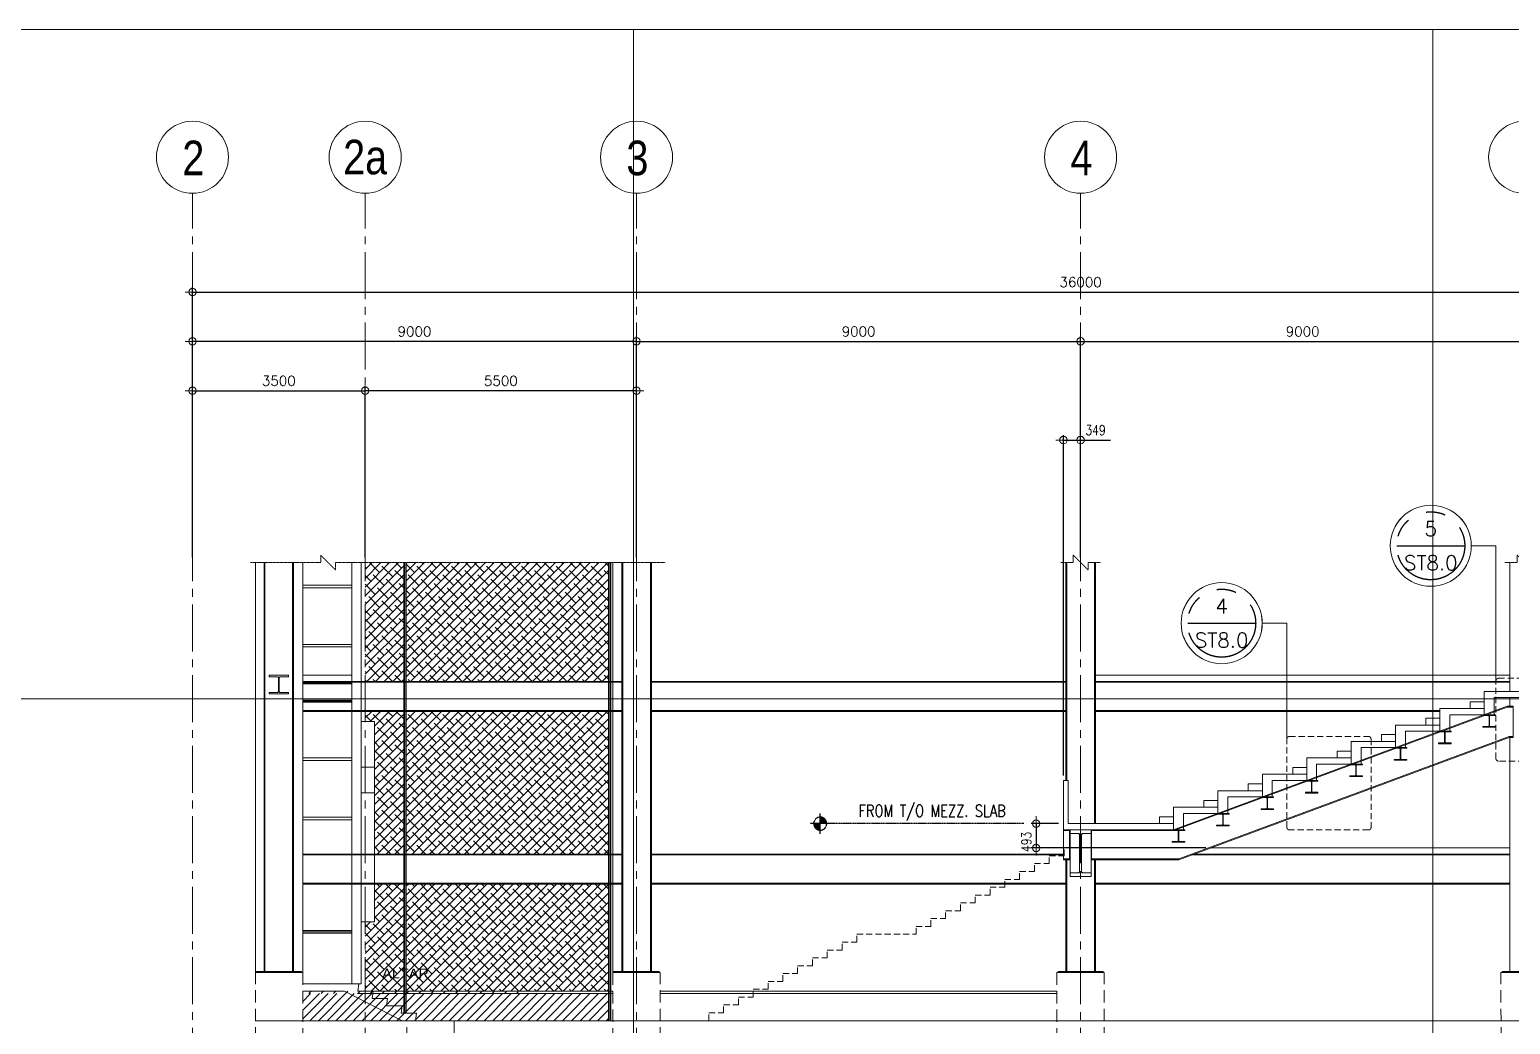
# Model space of a CAD drawing. Header units: millimetres. Extents: x 374056 to 882622, y 26363 to 140094.
# Drawn here: x 718221 to 748231, y 95320 to 115477 of the extents above; entities that cross this region are included whole.
import ezdxf
from ezdxf.enums import TextEntityAlignment as Align

# ---------------------------------------------------------------- set-up
doc = ezdxf.new("R2010")
doc.units = ezdxf.units.MM
doc.header["$MEASUREMENT"] = 0
for name, pattern in [('CENTER', [50.8, 31.75, -6.35, 6.35, -6.35]), ('CENTER2', [28.575, 19.05, -3.175, 3.175, -3.175]), ('DASHED', [0.75, 0.5, -0.25]), ('HIDDEN', [0.375, 0.25, -0.125]), ('PHANTOM2', [1.25, 0.625, -0.125, 0.125, -0.125, 0.125, -0.125])]:
    doc.linetypes.add(name, pattern=pattern)
doc.layers.get('0').update_dxf_attribs({"lineweight": 9})
for name, color, linetype, lineweight in [('4CO', 4, 'Continuous', 9), ("arch'l plan-pl", 8, 'Continuous', 5), ('CONCRETE SLAB', 1, 'Continuous', 9), ('D', 1, 'Continuous', 9), ('HATCH', 8, 'Continuous', 5), ('Layer2', 8, 'Continuous', 9), ('OUTLINE', 252, 'CENTER2', 9), ('S-ANNO-DIMS', 252, 'Continuous', 5), ('S-ANNO-NPLT', 7, 'Continuous', 9), ('S-Anno-Symb', 143, 'PHANTOM2', 30), ('S-BRACE', 2, 'Continuous', 9), ('S-BRACING', 1, 'Continuous', 9), ('S-COLS', 2, 'Continuous', 9), ('S_GRID LINES', 252, 'CENTER', 5), ('SPOT DET.', 1, 'Continuous', 15), ('STAIRS', 42, 'Continuous', 5), ('TEXT', 6, 'Continuous', 20), ('TEXT1', 3, 'Continuous', 20)]:
    doc.layers.add(name, color=color, linetype=linetype, lineweight=lineweight)
doc.layers.add('S-DETL-GRID', color=62, linetype='Continuous', lineweight=9, plot=False)
doc.styles.add('1', font='romans.shx', dxfattribs={"width": 0.8, "height": 100})
doc.styles.add('ARIALNW', font='ARIALN.TTF')
doc.styles.add('MMTX$0$ESMX$0$X-OPTA1D', font='x-opta1d')
doc.styles.add('ROMANS', font='ROMANS.shx', dxfattribs={"width": 0.8, "height": 40})
doc.styles.add('ROMANSX', font='ROMANS.shx', dxfattribs={"height": 0.09375})
doc.dimstyles.new('ESCA100', dxfattribs={"dimtxt": 200, "dimasz": 1, "dimexe": 100, "dimexo": 100, "dimgap": 100, "dimtad": 1, "dimdec": 0, "dimrnd": 1, "dimdsep": 46, "dimtxsty": 'ROMANS', "dimblk1": 'ESCADIM_ARW', "dimblk2": 'ESCADIM_ARW', "dimsah": 1, "dimcen": 50, "dimclrd": 256, "dimclre": 256, "dimclrt": 3, "dimadec": 0, "dimazin": 0, "dimtfac": 1, "dimtdec": 0, "dimtofl": 0, "dimtmove": 0, "dimatfit": 3, "dimldrblk": 'ESCADIM_ARW', "dimfxl": 0, "dimtolj": 1, "dimtzin": 0, "dimarcsym": 0})

# ---------------------------------------------------------------- blocks, each defined once
blk = doc.blocks.new('ESCADIM_ARW')
at = {"color": 7}
blk.add_line((-150, 0), (150, 0), dxfattribs=at)
blk.add_circle((0, 0), 75, dxfattribs=at)
blk = doc.blocks.new('*D192')
at = {"layer": 'Defpoints', "color": 0, "ltscale": 0.05, "transparency": 16777216}
for p in [(748521, 109160), (739521, 104678, 0), (748521, 104678)]:
    blk.add_point(p, dxfattribs=at)
at = {"layer": 'S-ANNO-DIMS', "lineweight": -2, "ltscale": 0.05, "transparency": 16777216}
for p, q in [((739521, 104778), (739521, 109260)), ((748521, 104778), (748521, 109260)), ((739522, 109160), (748520, 109160))]:
    blk.add_line(p, q, dxfattribs=at)
at = {"layer": 'S-ANNO-DIMS', "lineweight": -2, "ltscale": 0.05, "transparency": 16777216, "rotation": 180}
blk.add_blockref('ESCADIM_ARW', (739521, 109160), dxfattribs=at)
at = {"layer": 'S-ANNO-DIMS', "lineweight": -2, "ltscale": 0.05, "transparency": 16777216}
blk.add_blockref('ESCADIM_ARW', (748521, 109160), dxfattribs=at)
at = {"layer": 'S-ANNO-DIMS', "color": 3, "ltscale": 0.05, "transparency": 16777216, "insert": (744021, 109360), "char_height": 200, "attachment_point": 5, "style": 'ROMANS'}
blk.add_mtext('\\A1;{\\W1;9000}', dxfattribs=at)
blk = doc.blocks.new('*D194')
at = {"layer": 'Defpoints', "color": 0, "ltscale": 0.05, "transparency": 16777216}
for p in [(757521, 110160), (721521, 104678, 0), (757521, 104678, 0)]:
    blk.add_point(p, dxfattribs=at)
at = {"layer": 'S-ANNO-DIMS', "lineweight": -2, "ltscale": 0.05, "transparency": 16777216}
for p, q in [((721521, 104778), (721521, 110260)), ((721522, 110160), (757520, 110160)), ((757521, 104778), (757521, 110260))]:
    blk.add_line(p, q, dxfattribs=at)
at = {"layer": 'S-ANNO-DIMS', "lineweight": -2, "ltscale": 0.05, "transparency": 16777216, "rotation": 180}
blk.add_blockref('ESCADIM_ARW', (721521, 110160), dxfattribs=at)
at = {"layer": 'S-ANNO-DIMS', "lineweight": -2, "ltscale": 0.05, "transparency": 16777216}
blk.add_blockref('ESCADIM_ARW', (757521, 110160), dxfattribs=at)
at = {"layer": 'S-ANNO-DIMS', "color": 3, "ltscale": 0.05, "transparency": 16777216, "insert": (739521, 110360), "char_height": 200, "attachment_point": 5, "style": 'ROMANS'}
blk.add_mtext('\\A1;{\\W1;36000}', dxfattribs=at)
blk = doc.blocks.new('*D195')
at = {"layer": 'Defpoints', "color": 0, "ltscale": 0.05, "transparency": 16777216}
for p in [(739521, 109160), (730521, 104678, 0), (739521, 104678, 0)]:
    blk.add_point(p, dxfattribs=at)
at = {"layer": 'S-ANNO-DIMS', "lineweight": -2, "ltscale": 0.05, "transparency": 16777216}
for p, q in [((730521, 104778), (730521, 109260)), ((739521, 104778), (739521, 109260)), ((730522, 109160), (739520, 109160))]:
    blk.add_line(p, q, dxfattribs=at)
at = {"layer": 'S-ANNO-DIMS', "lineweight": -2, "ltscale": 0.05, "transparency": 16777216, "rotation": 180}
blk.add_blockref('ESCADIM_ARW', (730521, 109160), dxfattribs=at)
at = {"layer": 'S-ANNO-DIMS', "lineweight": -2, "ltscale": 0.05, "transparency": 16777216}
blk.add_blockref('ESCADIM_ARW', (739521, 109160), dxfattribs=at)
at = {"layer": 'S-ANNO-DIMS', "color": 3, "ltscale": 0.05, "transparency": 16777216, "insert": (735021, 109360), "char_height": 200, "attachment_point": 5, "style": 'ROMANS'}
blk.add_mtext('\\A1;{\\W1;9000}', dxfattribs=at)
blk = doc.blocks.new('*D196')
at = {"layer": 'Defpoints', "color": 0, "ltscale": 0.05, "transparency": 16777216}
for p in [(721521, 109160), (721521, 104678, 0), (730521, 104678, 0)]:
    blk.add_point(p, dxfattribs=at)
at = {"layer": 'S-ANNO-DIMS', "lineweight": -2, "ltscale": 0.05, "transparency": 16777216}
for p, q in [((721521, 104778), (721521, 109260)), ((730521, 104778), (730521, 109260)), ((730520, 109160), (721522, 109160))]:
    blk.add_line(p, q, dxfattribs=at)
at = {"layer": 'S-ANNO-DIMS', "lineweight": -2, "ltscale": 0.05, "transparency": 16777216, "rotation": 180}
blk.add_blockref('ESCADIM_ARW', (721521, 109160), dxfattribs=at)
at = {"layer": 'S-ANNO-DIMS', "lineweight": -2, "ltscale": 0.05, "transparency": 16777216}
blk.add_blockref('ESCADIM_ARW', (730521, 109160), dxfattribs=at)
at = {"layer": 'S-ANNO-DIMS', "color": 3, "ltscale": 0.05, "transparency": 16777216, "insert": (726021, 109360), "char_height": 200, "attachment_point": 5, "style": 'ROMANS'}
blk.add_mtext('\\A1;{\\W1;9000}', dxfattribs=at)
blk = doc.blocks.new('*D197')
at = {"layer": 'Defpoints', "color": 0, "ltscale": 0.05, "transparency": 16777216}
for p in [(739521, 107160), (739521, 104678, 0), (739172, 100263, 0)]:
    blk.add_point(p, dxfattribs=at)
at = {"layer": 'S-ANNO-DIMS', "lineweight": -2, "ltscale": 0.05, "transparency": 16777216}
for p, q in [((739172, 100363), (739172, 107260)), ((739173, 107160), (739520, 107160)), ((739521, 104778), (739521, 107260)), ((739521, 107160), (740126, 107160))]:
    blk.add_line(p, q, dxfattribs=at)
at = {"layer": 'S-ANNO-DIMS', "lineweight": -2, "ltscale": 0.05, "transparency": 16777216, "rotation": 180}
blk.add_blockref('ESCADIM_ARW', (739172, 107160), dxfattribs=at)
at = {"layer": 'S-ANNO-DIMS', "lineweight": -2, "ltscale": 0.05, "transparency": 16777216}
blk.add_blockref('ESCADIM_ARW', (739521, 107160), dxfattribs=at)
at = {"layer": 'S-ANNO-DIMS', "color": 3, "ltscale": 0.05, "transparency": 16777216, "insert": (739824, 107360), "char_height": 200, "attachment_point": 5, "style": 'ROMANS'}
blk.add_mtext('\\A1;349', dxfattribs=at)
blk = doc.blocks.new('Bubble')
at = {"layer": 'S-ANNO-NPLT'}
blk.add_circle((0, 0), 0.2608, dxfattribs=at)
at = {"layer": 'S-Anno-Symb', "color": 0}
blk.add_line((-0.2188, 0), (0.2188, 0), dxfattribs=at)
blk.add_circle((0, 0), 0.2187, dxfattribs=at)
at = {"layer": 'S-Anno-Symb', "style": 'ROMANSX'}
for tag, p in [('1', (0, 0.1094)), ('S1', (0, -0.1094))]:
    blk.add_attdef(tag, text='', height=0.0937, dxfattribs=at).set_placement(p, align=Align.MIDDLE_CENTER)
at = {"layer": 'S-Anno-Symb', "style": 'ROMANSX', "width": 1.018385, "flags": 8}
blk.add_attdef('LONG', text='', height=0.0937, dxfattribs=at).set_placement((-0.1796, -0.1249), (0.1796, -0.1249), align=Align.FIT)
blk = doc.blocks.new('*D201')
at = {"layer": 'Defpoints', "color": 0, "ltscale": 0.05, "transparency": 16777216}
for p in [(725021, 108160), (725021, 104678, 0), (730521, 104678, 0)]:
    blk.add_point(p, dxfattribs=at)
at = {"layer": 'S-ANNO-DIMS', "lineweight": -2, "ltscale": 0.05, "transparency": 16777216}
for p, q in [((725021, 104778), (725021, 108260)), ((730520, 108160), (725022, 108160)), ((730521, 104778), (730521, 108260))]:
    blk.add_line(p, q, dxfattribs=at)
at = {"layer": 'S-ANNO-DIMS', "lineweight": -2, "ltscale": 0.05, "transparency": 16777216, "rotation": 180}
blk.add_blockref('ESCADIM_ARW', (725021, 108160), dxfattribs=at)
at = {"layer": 'S-ANNO-DIMS', "lineweight": -2, "ltscale": 0.05, "transparency": 16777216}
blk.add_blockref('ESCADIM_ARW', (730521, 108160), dxfattribs=at)
at = {"layer": 'S-ANNO-DIMS', "color": 3, "ltscale": 0.05, "transparency": 16777216, "insert": (727771, 108360), "char_height": 200, "attachment_point": 5, "style": 'ROMANS'}
blk.add_mtext('\\A1;{\\W1;5500}', dxfattribs=at)
blk = doc.blocks.new('*D202')
at = {"layer": 'Defpoints', "color": 0, "ltscale": 0.05, "transparency": 16777216}
for p in [(725021, 108160), (721521, 104678, 0), (725021, 104678, 0)]:
    blk.add_point(p, dxfattribs=at)
at = {"layer": 'S-ANNO-DIMS', "lineweight": -2, "ltscale": 0.05, "transparency": 16777216}
for p, q in [((721521, 104778), (721521, 108260)), ((721522, 108160), (725020, 108160)), ((725021, 104778), (725021, 108260))]:
    blk.add_line(p, q, dxfattribs=at)
at = {"layer": 'S-ANNO-DIMS', "lineweight": -2, "ltscale": 0.05, "transparency": 16777216, "rotation": 180}
blk.add_blockref('ESCADIM_ARW', (721521, 108160), dxfattribs=at)
at = {"layer": 'S-ANNO-DIMS', "lineweight": -2, "ltscale": 0.05, "transparency": 16777216}
blk.add_blockref('ESCADIM_ARW', (725021, 108160), dxfattribs=at)
at = {"layer": 'S-ANNO-DIMS', "color": 3, "ltscale": 0.05, "transparency": 16777216, "insert": (723271, 108360), "char_height": 200, "attachment_point": 5, "style": 'ROMANS'}
blk.add_mtext('\\A1;{\\W1;3500}', dxfattribs=at)
blk = doc.blocks.new('*D203')
at = {"layer": 'Defpoints', "color": 0, "ltscale": 0.05, "transparency": 16777216}
for p in [(739172, 99388, 0), (738621, 98895), (742162, 98895, 0)]:
    blk.add_point(p, dxfattribs=at)
at = {"layer": 'S-ANNO-DIMS', "lineweight": -2, "ltscale": 0.05, "transparency": 16777216}
for p, q in [((739072, 99388), (738521, 99388)), ((738621, 99387), (738621, 98896)), ((742062, 98895), (738521, 98895))]:
    blk.add_line(p, q, dxfattribs=at)
for p, rotation in [((738621, 99388), 90), ((738621, 98895), 270)]:
    blk.add_blockref('ESCADIM_ARW', p, dxfattribs=dict(at, rotation=rotation))
at = {"layer": 'S-ANNO-DIMS', "color": 3, "ltscale": 0.05, "transparency": 16777216, "insert": (738421, 99017), "char_height": 200, "attachment_point": 5, "rotation": 90, "style": 'ROMANS'}
blk.add_mtext('\\A1;493', dxfattribs=at)
blk = doc.blocks.new('Elev_Pnt')
at = {"layer": 'S-Anno-Symb'}
h = blk.add_hatch(color=1, dxfattribs=at)
h.paths.add_polyline_path([(0, 110, 0.414214), (-110, 0), (0, 0)])
h.paths.add_polyline_path([(110, 0), (0, 0), (0, -110, 0.414214)])
at = {"layer": 'S-Anno-Symb', "color": 1}
for p, q in [((-170, 0), (170, 0)), ((0, -170), (0, 170))]:
    blk.add_line(p, q, dxfattribs=at)
blk.add_circle((0, 0), 110, dxfattribs=at)

msp = doc.modelspace()

# ---------------------------------------------------------------- hatches: boundary and pattern name
at = {"ltscale": 0.05}
h = msp.add_hatch(dxfattribs=at)
h.set_pattern_fill('ANSI31', color=256, scale=1400, style=0)
h.set_pattern_definition([(45, (159947458.9, 4734206.15), (-123.7436867, 123.7436867), [])])
h.paths.add_polyline_path([(723757.03604, 95992.49498), (723757.03604, 95945.24957), (728194.84411, 95945.24957), (728102.21786, 95992.49498)])
at = {"layer": 'HATCH', "ltscale": 0.05}
h = msp.add_hatch(dxfattribs=at)
h.set_pattern_fill('ANSI38', color=44, scale=1000, style=0)
h.paths.add_polyline_path([(729952.47832, 104677.90441), (725852.47832, 104677.90441), (725852.47832, 102270.24957), (729952.47832, 102270.24957)])
h.paths.add_polyline_path([(725802.47832, 104677.90441), (725021.01819, 104677.90441), (725021.01819, 102270.24957), (725802.47832, 102270.24957)])
h.paths.add_polyline_path([(725802.47832, 101662.68157), (725021.01819, 101662.68157), (725021.01819, 101454.04603), (725210.9948, 101454.04603), (725210.9948, 98770.24957), (725802.47832, 98770.24957)])
h.paths.add_polyline_path([(729952.47832, 101662.68157), (725852.47832, 101662.68157), (725852.47832, 98770.24957), (729952.47832, 98770.24957)])
h.paths.add_polyline_path([(729952.47832, 98162.68157), (725852.47832, 98162.68157), (725852.47832, 95995.24957), (729952.47832, 95995.24957)])
h.paths.add_polyline_path([(725802.47832, 98162.68157), (725210.9948, 98162.68157), (725210.9948, 97397.53363), (725021.01819, 97397.53363), (725021.01819, 95995.24957), (725802.47832, 95995.24957)])
h.paths.add_polyline_path([(725415.16065, 96199.97532), (726289.44636, 96199.97532), (726289.44636, 96499.97532), (725415.16065, 96499.97532)], flags=9)
h = msp.add_hatch(dxfattribs=at)
h.set_pattern_fill('ANSI31', color=256, scale=1000, style=0)
h.set_pattern_definition([(45, (-24369.47, 2616.94), (-88.388348, 88.388348), [])])
h.paths.add_polyline_path([(729952.47832, 95395.24957), (729952.47832, 95941.35563), (728194.84411, 95945.24957), (723757.03604, 95945.24957), (723757.03604, 95395.24957)])

# ---------------------------------------------------------------- linework, layer by layer
at = {"ltscale": 0.05}
for p, q in [((722796.40816, 96370.60507, -0.00005), (722796.40816, 104677.90441, -0.00006)), ((723757.03604, 96370.60507, -0.00005), (723757.03604, 104677.90441, -0.00006)), ((723755.78028, 102392.96687, -0.00006), (724750.70026, 102392.96687, -0.00006)), ((723755.78028, 102242.96687, -0.00006), (724750.70026, 102242.96687, -0.00006)), ((723755.78028, 102222.96687, -0.00006), (724750.70026, 102222.96687, -0.00006)), ((723755.78028, 101892.96687, -0.00006), (724750.70026, 101892.96687, -0.00006)), ((723755.78028, 101871.18511, -0.00006), (724750.70026, 101871.18511, -0.00006)), ((723755.78028, 101851.18511, -0.00006), (724750.70026, 101851.18511, -0.00006)), ((724890.96959, 96142.49498, -0.00004), (723757.03604, 96142.49498, -0.00006)), ((724890.96959, 96142.49498, -0.00004), (724870.74061, 95993.0459, -0.00004)), ((724602.21786, 95992.49498, -0.00004), (723757.03604, 95992.49498, -0.00006)), ((724602.21786, 95992.49498, -0.00004), (725773.13793, 95395.24957, -0.00004)), ((725183.58474, 95993.0459, -0.00004), (724870.74061, 95993.0459, -0.00004)), ((725183.58474, 95993.0459, -0.00004), (725163.35576, 95843.59682, -0.00004)), ((725476.1999, 95843.59682, -0.00004), (725163.35576, 95843.59682, -0.00004)), ((725476.1999, 95843.59682, -0.00004), (725455.97091, 95694.14774, -0.00004)), ((725768.81505, 95694.14774, -0.00004), (725455.97091, 95694.14774, -0.00004)), ((725768.81505, 95694.14774, -0.00004), (725748.58607, 95544.69865, -0.00004)), ((726061.4302, 95544.69865, -0.00004), (725748.58607, 95544.69865, -0.00004)), ((726061.4302, 95544.69865, -0.00004), (726041.20122, 95395.24957, -0.00004)), ((722796.40816, 95395.24957, -0.00006), (756916.40817, 95395.24957, -0.00003))]:
    msp.add_line(p, q, dxfattribs=at)
for points, elevation in [([(724750.70026, 104677.90441), (724750.70026, 96142.49498), (724937.00499, 96142.49498), (724937.00499, 104677.90441)], -0.00006), ([(739171.80133, 100263.10533), (739271.80133, 100263.10533), (739271.80133, 99388.10533), (741404.83345, 99388.10533), (741404.83345, 99263.10533), (739171.80133, 99263.10533), (739171.80133, 100263.10533)], -0.00007)]:
    msp.add_lwpolyline(points, dxfattribs=dict(at, elevation=elevation))
for points, elevation in [([(749507.33587, 101940.87001), (749507.33587, 102065.87001), (747702.89669, 102065.87001), (747702.89669, 101594.54479), (747902.89669, 101594.54479), (747902.89669, 101940.87001)], -0.00009), ([(724937.00499, 101454.04603), (725210.9948, 101454.04603), (725210.9948, 97397.53363), (724937.00499, 97397.53363)], -0.00003), ([(747702.89669, 101594.54479), (747702.89669, 101719.54479), (746803.17337, 101719.54479), (746803.17337, 101261.4163), (747003.17337, 101261.4163), (747003.17337, 101594.54479)], 0.00003), ([(746803.17337, 101261.4163), (746803.17337, 101386.4163), (745903.45005, 101386.4163), (745903.45005, 100928.28781), (746103.45005, 100928.28781), (746103.45005, 101261.4163)], 0.00003), ([(745903.45005, 100928.28781), (745903.45005, 101053.28781), (745003.72673, 101053.28781), (745003.72673, 100595.15933), (745203.72673, 100595.15933), (745203.72673, 100928.28781)], 0.00003), ([(745003.72673, 100595.15933), (745003.72673, 100720.15933), (744104.00341, 100720.15933), (744104.00341, 100262.03084), (744304.00341, 100262.03084), (744304.00341, 100595.15933)], 0.00003), ([(724937.00499, 100534.13134), (725210.9948, 100534.13134), (725210.9948, 100012.05595), (724937.00499, 100012.05595)], -0.00003), ([(744104.00341, 100262.03084), (744104.00341, 100387.03084), (743204.28009, 100387.03084), (743204.28009, 99928.90235), (743404.28009, 99928.90235), (743404.28009, 100262.03084)], 0.00003), ([(743204.28009, 99928.90235), (743204.28009, 100053.90235), (742304.55677, 100053.90235), (742304.55677, 99595.77386), (742504.55677, 99595.77386), (742504.55677, 99928.90235)], 0.00003), ([(742304.55677, 99595.77386), (742304.55677, 99720.77386), (741404.83345, 99720.77386), (741404.83345, 99263.10533), (741604.83345, 99263.10533), (741604.83345, 99595.77386)], 0.00003)]:
    msp.add_lwpolyline(points, close=True, dxfattribs=dict(at, elevation=elevation))
for centre in [(721521.01819, 112890.15224, 0.00001), (725021.01819, 112890.15224, 0.00001), (730521.01819, 112890.15224, 0.00001), (739521.01819, 112890.15224, 0.00001), (748521.01819, 112890.15224, 0.00001)]:
    msp.add_circle(centre, 730.45818)
at = {"layer": '4CO', "linetype": 'HIDDEN', "ltscale": 1000}
for points, elevation in [([(722796.41276, 96370.60507), (723757.03604, 96370.60507), (723757.03604, 92010.62485), (724371.01819, 92010.62485), (724371.01819, 91091.45991), (722171.01819, 91091.45991), (722171.01819, 92010.62485), (722797.03604, 92010.62485)], -0.00003), ([(731971.01819, 92010.62485), (731000.07636, 92010.62485), (731000.07636, 96370.60507), (730039.44848, 96370.60507), (730039.44848, 92010.62485), (729071.01819, 92010.62485), (729071.01819, 91091.45991), (731971.01819, 91091.45991)], -0.00002), ([(737521.01819, 92010.62485), (737521.01819, 91091.45991), (741521.01819, 91091.45991), (741521.01819, 92010.62485), (740001.33213, 92010.62485), (740001.33213, 96370.60507), (739040.70425, 96370.60507), (739041.33213, 92010.62485)], -0.00002), ([(748040.70425, 96370.60507), (749001.33213, 96370.60507), (749001.33213, 92010.62485), (750021.01819, 92010.62485), (750021.01819, 91091.45991), (747021.01819, 91091.45991), (747021.01819, 92010.62485), (748041.33213, 92010.62485)], -0.00002), ([(725866.80246, 95395.24957), (726827.42574, 95395.24957), (726827.42574, 92010.62485), (727441.40788, 92010.62485), (727441.40788, 91091.45991), (725241.40788, 91091.45991), (725241.40788, 92010.62485), (725867.42574, 92010.62485)], -0.00007)]:
    msp.add_lwpolyline(points, close=True, dxfattribs=dict(at, elevation=elevation))
at = {"layer": "arch'l plan-pl", "ltscale": 0.05}
for points, elevation in [([(747417.88514, 101857.04479), (747702.89669, 101857.04479), (747702.89669, 101719.54479), (747417.88514, 101719.54479)], -0.00009), ([(746518.16182, 101523.9163), (746803.17337, 101523.9163), (746803.17337, 101386.4163), (746518.16182, 101386.4163)], 0.00003), ([(745618.4385, 101190.78781), (745903.45005, 101190.78781), (745903.45005, 101053.28781), (745618.4385, 101053.28781)], 0.00003), ([(744718.71518, 100857.65933), (745003.72673, 100857.65933), (745003.72673, 100720.15933), (744718.71518, 100720.15933)], 0.00003), ([(743818.99186, 100524.53084), (744104.00341, 100524.53084), (744104.00341, 100387.03084), (743818.99186, 100387.03084)], 0.00003), ([(742919.26854, 100191.40235), (743204.28009, 100191.40235), (743204.28009, 100053.90235), (742919.26854, 100053.90235)], 0.00003), ([(742019.54522, 99858.27386), (742304.55677, 99858.27386), (742304.55677, 99720.77386), (742019.54522, 99720.77386)], 0.00003), ([(741119.82191, 99525.60533), (741404.83345, 99525.60533), (741404.83345, 99388.10533), (741119.82191, 99388.10533)], -0.00007)]:
    msp.add_lwpolyline(points, close=True, dxfattribs=dict(at, elevation=elevation))
at = {"layer": 'CONCRETE SLAB', "ltscale": 0.05}
for p, q in [((748221.01819, 102395.24957, -0.00002), (739821.01819, 102395.24957, -0.00002)), ((748221.01819, 98895.24957, 0), (742162.36434, 98895.24957, 0))]:
    msp.add_line(p, q, dxfattribs=at)
at = {"layer": 'D', "color": 3, "ltscale": 0.5}
for p, q in [((722971.01819, 96394.41513, -0.00006), (722971.01819, 104677.90441, -0.00006)), ((722991.01819, 96394.41513, -0.00006), (722991.01819, 104677.90441, -0.00006)), ((723551.01819, 96394.41513, -0.00006), (723551.01819, 104677.90441, -0.00006)), ((723571.01819, 96394.41513, -0.00006), (723571.01819, 104677.90441, -0.00006)), ((730221.01819, 96394.41513, -0.00004), (730221.01819, 104677.90441, -0.00004)), ((730241.01819, 96394.41513, -0.00004), (730241.01819, 104677.90441, -0.00004)), ((730801.01819, 96394.41513, -0.00004), (730801.01819, 104677.90441, -0.00004)), ((730821.01819, 96394.41513, -0.00004), (730821.01819, 104677.90441, -0.00004)), ((739221.01819, 100263.10533, -0.00004), (739221.01819, 104677.90441, -0.00004)), ((739241.01819, 100263.10533, -0.00004), (739241.01819, 104677.90441, -0.00004)), ((739801.01819, 99388.10533, -0.00004), (739801.01819, 104677.90441, -0.00004)), ((739821.01819, 99388.10533, -0.00004), (739821.01819, 104677.90441, -0.00004)), ((748221.01819, 102065.87001, -0.00004), (748221.01819, 104677.90441, -0.00004)), ((748221.01819, 101765.15221, -0.00004), (748221.01819, 101940.87001, -0.00004)), ((748221.01819, 96394.41513, -0.00004), (748221.01819, 101132.9382, -0.00004)), ((739221.01819, 96394.41513, -0.00004), (739221.01819, 98655.53733, -0.00004)), ((739241.01819, 96394.41513, -0.00004), (739241.01819, 98655.53733, -0.00004)), ((739801.01819, 96394.41513, -0.00004), (739801.01819, 98655.53733, -0.00004)), ((739821.01819, 96394.41513, -0.00004), (739821.01819, 98655.53733, -0.00004))]:
    msp.add_line(p, q, dxfattribs=at)
for points, elevation in [([(722819.65576, 96394.41513), (723733.78845, 96394.41513), (723733.78845, 96370.60507), (722819.65576, 96370.60507)], -0.00003), ([(730062.69607, 96394.41513), (730976.82876, 96394.41513), (730976.82876, 96370.60507), (730062.69607, 96370.60507)], -0.00002), ([(739063.95184, 96394.41513), (739978.08453, 96394.41513), (739978.08453, 96370.60507), (739063.95184, 96370.60507)], -0.00002), ([(748063.95184, 96394.41513), (748978.08453, 96394.41513), (748978.08453, 96370.60507), (748063.95184, 96370.60507)], -0.00002)]:
    msp.add_lwpolyline(points, close=True, dxfattribs=dict(at, elevation=elevation))
at = {"layer": 'Layer2', "ltscale": 0.05}
for p, q in [((725802.47832, 95544.69865, -0.00003), (725802.47832, 104677.90441, -0.00003)), ((725827.47832, 95544.69865, -0.00003), (725827.47832, 104677.90441, -0.00003)), ((725827.47832, 95544.69865, -0.00003), (725827.47832, 104677.90441, -0.00003)), ((725852.47832, 95544.69865, -0.00003), (725852.47832, 104677.90441, -0.00003)), ((729952.47832, 95395.24957, -0.00002), (729952.47832, 104677.90441, -0.00002)), ((729977.47832, 95395.24957, -0.00002), (729977.47832, 104677.90441, -0.00002)), ((729977.47832, 95395.24957, -0.00002), (729977.47832, 104677.90441, -0.00002)), ((730002.47832, 95395.24957, -0.00002), (730002.47832, 104677.90441, -0.00002)), ((730039.44848, 96370.60507, -0.00002), (730039.44848, 104677.90441, -0.00003)), ((723757.03604, 104217.96687, -0.00006), (724750.70026, 104217.96687, -0.00006)), ((723757.03604, 104167.96687, -0.00006), (724750.70026, 104167.96687, -0.00006)), ((723757.03604, 103017.96687, -0.00006), (724750.70026, 103017.96687, -0.00006)), ((723757.03604, 102967.96687, -0.00006), (724750.70026, 102967.96687, -0.00006)), ((723757.03604, 100717.96687, -0.00006), (724750.70026, 100717.96687, -0.00006)), ((723757.03604, 100667.96687, -0.00006), (724750.70026, 100667.96687, -0.00006)), ((723757.03604, 99517.96687, -0.00006), (724750.70026, 99517.96687, -0.00006)), ((723757.03604, 99467.96687, -0.00006), (724750.70026, 99467.96687, -0.00006)), ((723757.03604, 97220.24957, -0.00006), (724750.70026, 97220.24957, -0.00006)), ((723757.03604, 97195.24957, -0.00006), (724750.70026, 97195.24957, -0.00006)), ((723757.03604, 97170.24957, -0.00006), (724750.70026, 97170.24957, -0.00006)), ((724864.27104, 95945.24957, -0.00007), (730039.44848, 95945.24957, -0.00007)), ((724871.03889, 95995.24957, -0.00007), (730039.44848, 95995.24957, -0.00007)), ((731000.07636, 95995.24957, -0.00007), (739040.70425, 95995.24957, -0.00007)), ((731000.07636, 95945.24957, -0.00007), (739040.70425, 95945.24957, -0.00007))]:
    msp.add_line(p, q, dxfattribs=at)
at = {"layer": 'OUTLINE', "ltscale": 0.05, "elevation": 0.00002}
for points in [[(731100.07636, 104677.90441), (724421.01819, 104677.90441), (724421.01819, 104527.90441), (724121.01819, 104827.90441), (724121.01819, 104677.90441), (722696.40816, 104677.90441)], [(739921.01819, 104677.90441), (739671.01819, 104677.90441), (739671.01819, 104527.90441), (739371.01819, 104827.90441), (739371.01819, 104677.90441), (739121.01819, 104677.90441)], [(748921.01819, 104677.90441), (748671.01819, 104677.90441), (748671.01819, 104527.90441), (748371.01819, 104827.90441), (748371.01819, 104677.90441), (748121.01819, 104677.90441)]]:
    msp.add_lwpolyline(points, dxfattribs=at)
at = {"layer": 'S-ANNO-NPLT'}
for centre in [(746617.36964, 105017.83428, 0.00012), (742379.91126, 103449.73789, -0.00002)]:
    msp.add_circle(centre, 821.36597, dxfattribs=at)
at = {"layer": 'S-Anno-Symb', "color": 1}
msp.add_line((738371.23892, 99388.10533, -0.00005), (734243.6657, 99388.10533, -0.00005), dxfattribs=at)
at = {"layer": 'S-BRACE', "color": 8, "ltscale": 0.05}
for p, q in [((730221.01819, 102270.24957, -0.00002), (723757.03604, 102270.24957, -0.00003)), ((730221.01819, 102252.97757, -0.00002), (723757.03604, 102252.97757, -0.00003)), ((739221.01819, 102270.24957, -0.00002), (730821.01819, 102270.24957, -0.00002)), ((739221.01819, 102252.97757, -0.00002), (730821.01819, 102252.97757, -0.00002)), ((748221.01819, 102270.24957, -0.00002), (739821.01819, 102270.24957, -0.00002)), ((748221.01819, 102252.97757, -0.00002), (739821.01819, 102252.97757, -0.00002)), ((730221.01819, 101679.95357, -0.00002), (723757.03604, 101679.95357, -0.00003)), ((730221.01819, 101662.68157, -0.00002), (723757.03604, 101662.68157, -0.00003)), ((739221.01819, 101679.95357, -0.00002), (730821.01819, 101679.95357, -0.00002)), ((739221.01819, 101662.68157, -0.00002), (730821.01819, 101662.68157, -0.00002)), ((746803.17337, 101679.95357, -0.00002), (739821.01819, 101679.95357, -0.00002)), ((746803.17337, 101662.68157, -0.00002), (739821.01819, 101662.68157, -0.00002)), ((730221.01819, 98770.24957, 0.00153), (723757.03604, 98770.24957, 0.00247)), ((730221.01819, 98752.97757, 0.00142), (723757.03604, 98752.97757, 0.00231)), ((739171.80133, 98770.24957, -0.00028), (730821.01819, 98770.24957, 0.00141)), ((739171.80133, 98752.97757, -0.00028), (730821.01819, 98752.97757, 0.00131)), ((748221.01819, 98752.97757, 0), (741778.1119, 98752.97757, 0)), ((748221.01819, 98770.24957, 0), (741824.76063, 98770.24957, 0)), ((730221.01819, 98179.95357, 0.00259), (723757.03604, 98179.95357, 0.0043)), ((730221.01819, 98162.68157, 0.00235), (723757.03604, 98162.68157, 0.00391)), ((739221.01819, 98179.95357, -0.00069), (730821.01819, 98179.95357, 0.00237)), ((739221.01819, 98162.68157, -0.00064), (730821.01819, 98162.68157, 0.00215)), ((748221.01819, 98179.95357, 0), (739821.01819, 98179.95357, 0)), ((748221.01819, 98162.68157, 0), (739821.01819, 98162.68157, 0))]:
    msp.add_line(p, q, dxfattribs=at)
at = {"layer": 'S-BRACE', "ltscale": 0.05}
for p, q in [((741409.17059, 99245.83333, 0.00007), (748164.88087, 101747.17958, 0.00007)), ((748285.55334, 101747.17958, -0.00002), (748164.88087, 101747.17958, -0.00002)), ((741511.84753, 98672.80933, 0.00007), (748204.77773, 101150.91083, 0.00007)), ((748204.77773, 101150.91083, 0.00007), (748285.55334, 101150.91083, 0.00007)), ((739171.80133, 99245.83333, -0.00032), (739298.32519, 99245.83333, -0.00003)), ((739743.71119, 99245.83333, -0.00003), (741409.17059, 99245.83333, -0.00003)), ((739171.80133, 98672.80933, -0.00032), (739298.32519, 98672.80933, -0.00003)), ((739743.71119, 98672.80933, -0.00003), (741511.84753, 98672.80933, -0.00003))]:
    msp.add_line(p, q, dxfattribs=at)
for points, elevation in [([(748285.55334, 101765.15221), (748285.55334, 101132.9382), (748205.98029, 101132.9382), (741514.9424, 98655.53733), (739743.71119, 98655.53733), (739743.71119, 99263.10533), (741406.07571, 99263.10533), (748163.6783, 101765.15221)], 0.00007), ([(739171.80133, 98655.53733), (739298.32519, 98655.53733), (739298.32519, 99263.10533), (739171.80133, 99263.10533)], -0.00003)]:
    msp.add_lwpolyline(points, close=True, dxfattribs=dict(at, elevation=elevation))
at = {"layer": 'S-BRACE', "ltscale": 0.05, "elevation": -0.00003}
msp.add_lwpolyline([(739521.01819, 98314.16133), (739310.32519, 98314.16133), (739310.32519, 98390.10733), (739479.17169, 98390.10733, 0.4142135624), (739500.06319, 98410.99883), (739500.06319, 99166.26783, 0.4142135624), (739479.17169, 99187.15933), (739310.32519, 99187.15933), (739310.32519, 99263.10533), (739731.71119, 99263.10533), (739731.71119, 99187.15933), (739562.86469, 99187.15933, 0.4142135624), (739541.97319, 99166.26783), (739541.97319, 98410.99883, 0.4142135624), (739562.86469, 98390.10733), (739731.71119, 98390.10733), (739731.71119, 98314.16133), (739521.01819, 98314.16133)], format="xyb", dxfattribs=at)
at = {"layer": 'S-BRACE', "color": 253, "ltscale": 0.05, "elevation": -0.00003}
for points in [[(739310.32519, 99187.15933), (739479.17169, 99187.15933), (739500.06319, 99166.26783), (739500.06319, 98410.99883), (739479.17169, 98390.10733), (739310.32519, 98390.10733)], [(739731.71119, 99187.15933), (739562.86469, 99187.15933), (739541.97319, 99166.26783), (739541.97319, 98410.99883), (739562.86469, 98390.10733), (739731.71119, 98390.10733)]]:
    msp.add_lwpolyline(points, close=True, dxfattribs=at)
at = {"layer": 'S-BRACING', "ltscale": 1000}
for points, elevation in [([(747938.73561, 102282.74957), (747938.73561, 105017.83428), (747438.73561, 105017.83428)], 0.00012), ([(743701.27389, 101093.29088), (743701.27389, 103447.39505), (743201.27389, 103447.39505)], -0.00002)]:
    msp.add_lwpolyline(points, dxfattribs=dict(at, elevation=elevation))
at = {"layer": 'S-COLS', "ltscale": 0.05, "elevation": -0.00006}
msp.add_lwpolyline([(723271.73821, 102014.75757), (723074.06271, 102014.75757), (723074.06271, 102044.98357), (723244.87771, 102044.98357, 0.4142135624), (723262.27671, 102062.38257), (723262.27671, 102347.62457, 0.4142135624), (723244.87771, 102365.02357), (723074.06271, 102365.02357), (723074.06271, 102395.24957), (723469.41371, 102395.24957), (723469.41371, 102365.02357), (723298.59871, 102365.02357, 0.4142135624), (723281.19971, 102347.62457), (723281.19971, 102062.38257, 0.4142135624), (723298.59871, 102044.98357), (723469.41371, 102044.98357), (723469.41371, 102014.75757), (723271.73821, 102014.75757)], format="xyb", dxfattribs=at)
at = {"layer": 'S-COLS', "color": 42, "ltscale": 0.05}
for points, elevation in [([(747802.89669, 101341.05279), (747675.89669, 101341.05279), (747675.89669, 101355.27679), (747782.64019, 101355.27679, 0.4142135624), (747798.57869, 101371.21529), (747798.57869, 101564.38229, 0.4142135624), (747782.64019, 101580.32079), (747675.89669, 101580.32079), (747675.89669, 101594.54479), (747929.89669, 101594.54479), (747929.89669, 101580.32079), (747823.15319, 101580.32079, 0.4142135624), (747807.21469, 101564.38229), (747807.21469, 101371.21529, 0.4142135624), (747823.15319, 101355.27679), (747929.89669, 101355.27679), (747929.89669, 101341.05279), (747802.89669, 101341.05279)], 0.00003), ([(746903.17337, 101007.9243), (746776.17337, 101007.9243), (746776.17337, 101022.1483), (746882.91687, 101022.1483, 0.4142135624), (746898.85537, 101038.0868), (746898.85537, 101231.2538, 0.4142135624), (746882.91687, 101247.1923), (746776.17337, 101247.1923), (746776.17337, 101261.4163), (747030.17337, 101261.4163), (747030.17337, 101247.1923), (746923.42987, 101247.1923, 0.4142135624), (746907.49137, 101231.2538), (746907.49137, 101038.0868, 0.4142135624), (746923.42987, 101022.1483), (747030.17337, 101022.1483), (747030.17337, 101007.9243), (746903.17337, 101007.9243)], 0.00003), ([(746003.45005, 100674.79581), (745876.45005, 100674.79581), (745876.45005, 100689.01981), (745983.19355, 100689.01981, 0.4142135624), (745999.13205, 100704.95831), (745999.13205, 100898.12531, 0.4142135624), (745983.19355, 100914.06381), (745876.45005, 100914.06381), (745876.45005, 100928.28781), (746130.45005, 100928.28781), (746130.45005, 100914.06381), (746023.70655, 100914.06381, 0.4142135624), (746007.76805, 100898.12531), (746007.76805, 100704.95831, 0.4142135624), (746023.70655, 100689.01981), (746130.45005, 100689.01981), (746130.45005, 100674.79581), (746003.45005, 100674.79581)], 0.00003), ([(745103.72673, 100341.66733), (744976.72673, 100341.66733), (744976.72673, 100355.89133), (745083.47023, 100355.89133, 0.4142135624), (745099.40873, 100371.82983), (745099.40873, 100564.99683, 0.4142135624), (745083.47023, 100580.93533), (744976.72673, 100580.93533), (744976.72673, 100595.15933), (745230.72673, 100595.15933), (745230.72673, 100580.93533), (745123.98323, 100580.93533, 0.4142135624), (745108.04473, 100564.99683), (745108.04473, 100371.82983, 0.4142135624), (745123.98323, 100355.89133), (745230.72673, 100355.89133), (745230.72673, 100341.66733), (745103.72673, 100341.66733)], 0.00003), ([(744204.00341, 100008.53884), (744077.00341, 100008.53884), (744077.00341, 100022.76284), (744183.74691, 100022.76284, 0.4142135624), (744199.68541, 100038.70134), (744199.68541, 100231.86834, 0.4142135624), (744183.74691, 100247.80684), (744077.00341, 100247.80684), (744077.00341, 100262.03084), (744331.00341, 100262.03084), (744331.00341, 100247.80684), (744224.25991, 100247.80684, 0.4142135624), (744208.32141, 100231.86834), (744208.32141, 100038.70134, 0.4142135624), (744224.25991, 100022.76284), (744331.00341, 100022.76284), (744331.00341, 100008.53884), (744204.00341, 100008.53884)], 0.00003), ([(743304.28009, 99675.41035), (743177.28009, 99675.41035), (743177.28009, 99689.63435), (743284.02359, 99689.63435, 0.4142135624), (743299.96209, 99705.57285), (743299.96209, 99898.73985, 0.4142135624), (743284.02359, 99914.67835), (743177.28009, 99914.67835), (743177.28009, 99928.90235), (743431.28009, 99928.90235), (743431.28009, 99914.67835), (743324.53659, 99914.67835, 0.4142135624), (743308.59809, 99898.73985), (743308.59809, 99705.57285, 0.4142135624), (743324.53659, 99689.63435), (743431.28009, 99689.63435), (743431.28009, 99675.41035), (743304.28009, 99675.41035)], 0.00003), ([(742404.55677, 99342.28186), (742277.55677, 99342.28186), (742277.55677, 99356.50586), (742384.30027, 99356.50586, 0.4142135624), (742400.23877, 99372.44436), (742400.23877, 99565.61136, 0.4142135624), (742384.30027, 99581.54986), (742277.55677, 99581.54986), (742277.55677, 99595.77386), (742531.55677, 99595.77386), (742531.55677, 99581.54986), (742424.81327, 99581.54986, 0.4142135624), (742408.87477, 99565.61136), (742408.87477, 99372.44436, 0.4142135624), (742424.81327, 99356.50586), (742531.55677, 99356.50586), (742531.55677, 99342.28186), (742404.55677, 99342.28186)], 0.00003), ([(741504.83345, 99009.61333), (741377.83345, 99009.61333), (741377.83345, 99023.83733), (741484.57695, 99023.83733, 0.4142135624), (741500.51545, 99039.77583), (741500.51545, 99232.94283, 0.4142135624), (741484.57695, 99248.88133), (741377.83345, 99248.88133), (741377.83345, 99263.10533), (741631.83345, 99263.10533), (741631.83345, 99248.88133), (741525.08995, 99248.88133, 0.4142135624), (741509.15145, 99232.94283), (741509.15145, 99039.77583, 0.4142135624), (741525.08995, 99023.83733), (741631.83345, 99023.83733), (741631.83345, 99009.61333), (741504.83345, 99009.61333)], -0.00003)]:
    msp.add_lwpolyline(points, format="xyb", dxfattribs=dict(at, elevation=elevation))
at = {"layer": 'S-DETL-GRID'}
for p, q in [((730456.38805, 115476.70862, 0), (730456.38805, 47676.70872, 0)), ((746656.38805, 115476.70862, 0), (746656.38805, 47676.70872, 0)), ((811456.38805, 101916.70864, 0), (714256.38805, 101916.70864, 0))]:
    msp.add_line(p, q, dxfattribs=at)
at = {"layer": 'S-DETL-GRID', "color": 252, "elevation": 0}
msp.add_lwpolyline([(714256.38805, 115476.70862), (811456.38805, 115476.70862), (811456.38805, 47676.70872), (714256.38805, 47676.70872)], close=True, dxfattribs=at)
at = {"layer": 'S_GRID LINES', "linetype": 'CENTER2', "ltscale": 50}
for p, q in [((721521.01819, 88585.00768, -0.00004), (721521.01819, 112159.69406, 0.00001)), ((725021.01819, 88585.00768, -0.00004), (725021.01819, 112159.69406, 0.00001)), ((730521.01819, 88585.00768, -0.00004), (730521.01819, 112159.69406, 0.00001)), ((739521.01819, 88585.00768, -0.00004), (739521.01819, 112159.69406, 0.00001))]:
    msp.add_line(p, q, dxfattribs=at)
at = {"layer": 'SPOT DET.', "linetype": 'DASHED', "ltscale": 250, "elevation": -0.00002}
for points in [[(747988.73561, 102332.74957), (749076.23561, 102332.74957, -0.4142135624), (749126.23561, 102282.74957), (749126.23561, 100704.81706, -0.4142135624), (749076.23561, 100654.81706), (747988.73561, 100654.81706, -0.4142135624), (747938.73561, 100704.81706), (747938.73561, 102282.74957, -0.4142135624)], [(743751.27389, 101153.28781), (745356.45625, 101153.28781, -0.4142135624), (745406.45625, 101103.28781), (745406.45625, 99309.62247, -0.4142135624), (745356.45625, 99259.62247), (743751.27389, 99259.62247, -0.4142135624), (743701.27389, 99309.62247), (743701.27389, 101103.28781, -0.4142135624)]]:
    msp.add_lwpolyline(points, format="xyb", close=True, dxfattribs=at)
at = {"layer": 'STAIRS', "linetype": 'HIDDEN', "ltscale": 500, "elevation": -0.00002}
msp.add_lwpolyline([(731986.77783, 95395.24957), (731986.77783, 95554.34048), (732286.6856, 95554.34048), (732286.6856, 95713.43139), (732586.59338, 95713.43139), (732586.59338, 95872.5223), (732886.50115, 95872.5223), (732886.50115, 96031.61321), (733186.40892, 96031.61321), (733186.40892, 96190.70412), (733486.3167, 96190.70412), (733486.3167, 96349.79503), (733786.22447, 96349.79503), (733786.22447, 96508.88594), (734086.13224, 96508.88594), (734086.13224, 96667.97684), (734386.04002, 96667.97684), (734386.04002, 96827.06775), (734685.94779, 96827.06775), (734685.94779, 96986.15866), (734985.85556, 96986.15866), (734985.85556, 97145.24957), (736185.48665, 97145.24957), (736185.48665, 97304.34048), (736485.39443, 97304.34048), (736485.39443, 97463.43139), (736785.3022, 97463.43139), (736785.3022, 97622.5223), (737085.20997, 97622.5223), (737085.20997, 97781.61321), (737385.11775, 97781.61321), (737385.11775, 97940.70412), (737685.02552, 97940.70412), (737685.02552, 98099.79503), (737984.93329, 98099.79503), (737984.93329, 98258.88594), (738284.84107, 98258.88594), (738284.84107, 98417.97684), (738584.74884, 98417.97684), (738584.74884, 98577.06775), (738884.65661, 98577.06775), (738884.65661, 98736.15866), (739184.56438, 98736.15866), (739184.56438, 98895.24957), (741041.57794, 98895.24957)], dxfattribs=at)

# ---------------------------------------------------------------- block references
at = {"layer": 'S-Anno-Symb', "xscale": 3149.760000000242, "yscale": 3149.760000000242, "zscale": 3149.760000000242}
for p, values in [((746617.36964, 105017.83428, 0.00012), {'1': '5', 'S1': 'ST8.0'}), ((742379.91126, 103449.73789, -0.00002), {'1': '4', 'S1': 'ST8.0'})]:
    msp.add_blockref('Bubble', p, dxfattribs=at).add_auto_attribs(values)
at = {"layer": 'S-Anno-Symb', "xscale": -1.199999999953434, "yscale": 1.199999999953434, "zscale": 1.199999999953434}
msp.add_blockref('Elev_Pnt', (734243.6657, 99388.10533, -0.00005), dxfattribs=at)

# ---------------------------------------------------------------- texts
at = {"color": 2, "style": 'MMTX$0$ESMX$0$X-OPTA1D', "text_generation_flag": 6, "width": 1.1}
msp.add_text('ALTAR', height=200, rotation=180, dxfattribs=at).set_placement((725365.16065, 96249.97532, -0.0001))
at = {"layer": 'TEXT', "width": 4402.7698739, "style": 'ARIALNW'}
for s, insert, char_height, attachment_point in [('2', (721315.48628, 113226.57756, 0.00001), 699.99972, 1), ('2a', (725021.01819, 112890.15224, 0.00001), 699.999725, 5), ('3', (730315.48628, 113226.57756, 0.00001), 699.99972, 1), ('4', (739315.48628, 113226.57756, 0.00001), 699.99972, 1)]:
    msp.add_mtext(s, dxfattribs=dict(at, insert=insert, char_height=char_height, attachment_point=attachment_point))
at = {"layer": 'TEXT1', "insert": (738001.82096, 99767.07815, -0.00005), "char_height": 240, "width": 3622.9137341, "attachment_point": 3, "style": '1'}
msp.add_mtext('FROM T/O MEZZ. SLAB ', dxfattribs=at)

# ---------------------------------------------------------------- dimensions: what is measured, and where the dimension line sits
at = {"layer": 'S-ANNO-DIMS', "ltscale": 0.05}
for base, p1, p2, picture, middle in [((757521.01819, 110159.69419, 0.00001), (721521.01819, 104677.90441, 0.00003), (757521.01819, 104677.90441, 0.00003), '*D194', (739521.01819, 110359.69419, 0.00001)), ((739521.01819, 109159.69419, 0.00001), (730521.01819, 104677.90441, 0.00002), (739521.01819, 104677.90441, 0.00002), '*D195', (735021.01819, 109359.69419, 0.00001)), ((748521.01819, 109159.69419, 0.00001), (739521.01819, 104677.90441, 0.00002), (748521.01819, 104677.90441, 0.00001), '*D192', (744021.01819, 109359.69419, 0.00001)), ((725021.01819, 108159.69419, 0.00001), (721521.01819, 104677.90441, 0.00002), (725021.01819, 104677.90441, 0.00003), '*D202', (723271.01819, 108359.69419, 0.00001))]:
    dim = msp.add_linear_dim(base=base, p1=p1, p2=p2, text='{\\W1;<>}', dimstyle='ESCA100', dxfattribs=at)
    dim.commit()
    dim.dimension.update_dxf_attribs({"geometry": picture, "text_midpoint": middle})
for base, p2, picture, middle in [((721521.01819, 109159.69419, 0.00001), (721521.01819, 104677.90441, 0.00003), '*D196', (726021.01819, 109359.69419, 0.00001)), ((725021.01819, 108159.69419, 0.00001), (725021.01819, 104677.90441, 0.00003), '*D201', (727771.01819, 108359.69419, 0.00001))]:
    dim = msp.add_linear_dim(base=base, p1=(730521.01819, 104677.90441, 0.00002), p2=p2, angle=180, text='{\\W1;<>}', dimstyle='ESCA100', dxfattribs=at)
    dim.commit()
    dim.dimension.update_dxf_attribs({"geometry": picture, "text_midpoint": middle})
dim = msp.add_linear_dim(base=(739521.01819, 107159.69419, 0.00001), p1=(739171.80133, 100263.10533, -0.00007), p2=(739521.01819, 104677.90441, 0.00002), dimstyle='ESCA100', dxfattribs=at)
dim.commit()
dim.dimension.update_dxf_attribs({"geometry": '*D197', "text_midpoint": (739823.92295, 107359.69419, 0.00001)})
dim = msp.add_linear_dim(base=(738621.23892, 98895.24957, -0.00005), p1=(739171.80133, 99388.10533, -0.00007), p2=(742162.36434, 98895.24957, 0), angle=90, dimstyle='ESCA100', dxfattribs=at)
dim.commit()
dim.dimension.update_dxf_attribs({"geometry": '*D203', "text_midpoint": (738621.23892, 99016.67745, -0.00005), "dimtype": 160})

doc.saveas('drawing.dxf')
